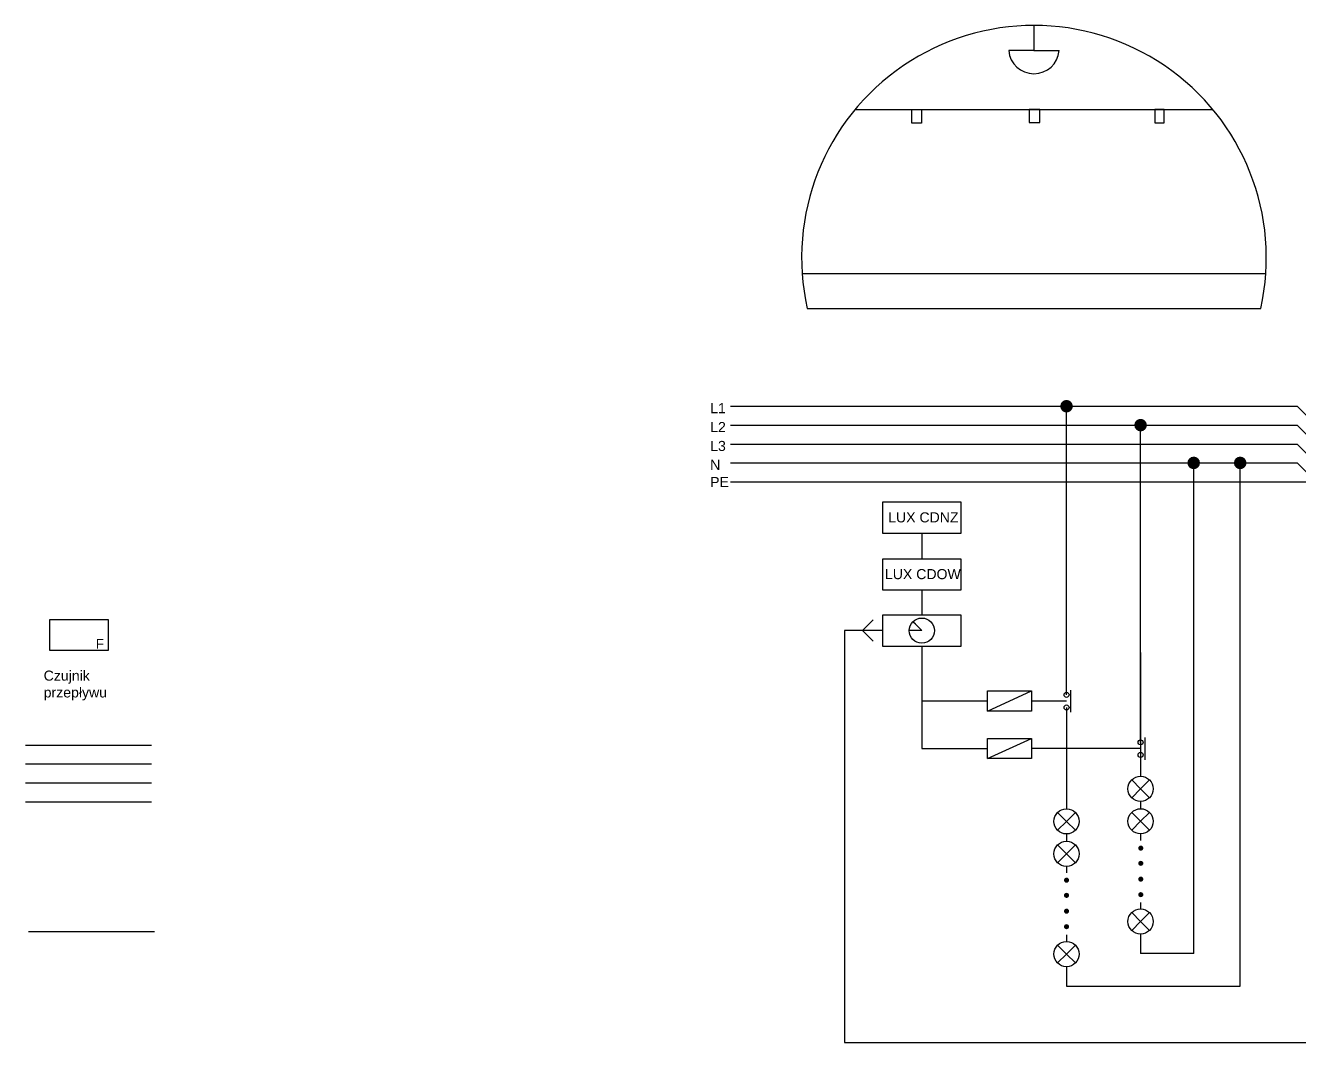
# Model space of a CAD drawing. Header units: inches. Extents: x -144 to 105, y -59 to 43.
# Drawn here: x -144.5 to -43.3, y -48.5 to 32.3 of the extents above; entities that cross this region are included whole.
import ezdxf

# ---------------------------------------------------------------- set-up
doc = ezdxf.new("R2010")
doc.units = ezdxf.units.IN
doc.header["$MEASUREMENT"] = 0
for name, color, linetype in [('cyfrowy', 10, 'Continuous'), ('cyfrowy2', 50, 'Continuous'), ('cyfrowy3', 92, 'Continuous'), ('cyfrowy4', 200, 'Continuous'), ('RURY WODY', 150, 'Continuous')]:
    doc.layers.add(name, color=color, linetype=linetype)
doc.styles.get("Standard").update_dxf_attribs({"font": 'arial.ttf'})

msp = doc.modelspace()

# ---------------------------------------------------------------- hatches: boundary and pattern name
h = msp.add_hatch(color=256)
h.dxf.hatch_style = 1
h.paths.add_polyline_path([(-62.30909665059818, 2.038669268909587, 1), (-61.30909665059818, 2.038669268909587, 1)])
h = msp.add_hatch(color=256)
h.dxf.hatch_style = 1
h.paths.add_polyline_path([(-56.42989163433383, 0.5386692689095867, 1), (-55.42989163433383, 0.5386692689095867, 1)])
h = msp.add_hatch(color=256)
h.dxf.hatch_style = 1
h.paths.add_polyline_path([(-52.21253267419888, -2.461330731090413, 1), (-51.21253267419888, -2.461330731090413, 1)])
h = msp.add_hatch(color=256)
h.dxf.hatch_style = 1
h.paths.add_polyline_path([(-48.52182885143395, -2.461330731090413, 1), (-47.52182885143395, -2.461330731090413, 1)])
at = {"layer": 'cyfrowy4'}
h = msp.add_hatch(color=0, dxfattribs=at)
h.dxf.hatch_style = 1
h.paths.add_polyline_path([(-55.91333667325166, -33.25679436079355, 1), (-55.91333667325166, -32.85158021830517, 1)])
h = msp.add_hatch(color=0, dxfattribs=at)
h.dxf.hatch_style = 1
h.paths.add_polyline_path([(-55.91333667325166, -34.46232341042668, 1), (-55.91333667325166, -34.0571092679383, 1)])
h = msp.add_hatch(color=0, dxfattribs=at)
h.dxf.hatch_style = 1
h.paths.add_polyline_path([(-61.81014423336826, -35.80101763895442, 1), (-61.81014423336826, -35.39580349646604, 1)])
h = msp.add_hatch(color=0, dxfattribs=at)
h.dxf.hatch_style = 1
h.paths.add_polyline_path([(-55.91333667325166, -35.71861197179072, 1), (-55.91333667325166, -35.31339782930235, 1)])
h = msp.add_hatch(color=0, dxfattribs=at)
h.dxf.hatch_style = 1
h.paths.add_polyline_path([(-61.81014423336826, -37.00654668858755, 1), (-61.81014423336826, -36.60133254609917, 1)])
h = msp.add_hatch(color=0, dxfattribs=at)
h.dxf.hatch_style = 1
h.paths.add_polyline_path([(-55.91333667325166, -36.94952077728925, 1), (-55.91333667325166, -36.54430663480088, 1)])
h = msp.add_hatch(color=0, dxfattribs=at)
h.dxf.hatch_style = 1
h.paths.add_polyline_path([(-61.81014423336826, -38.26283524995159, 1), (-61.81014423336826, -37.85762110746322, 1)])
h = msp.add_hatch(color=0, dxfattribs=at)
h.dxf.hatch_style = 1
h.paths.add_polyline_path([(-61.81014423336826, -39.49374405545012, 1), (-61.81014423336826, -39.08852991296175, 1)])

# ---------------------------------------------------------------- linework, layer by layer
for p, q in [((-64.39577816537054, 32.27527507523424), (-64.39577816537054, 30.27527507523424)), ((-64.39577816537054, 30.27527507523424), (-66.39577816537054, 30.27527507523424)), ((-64.39577816537054, 30.27527507523424), (-64.39577816537054, 30.27527507523424)), ((-64.39577816537054, 30.27527507523424), (-62.39577816537054, 30.27527507523424)), ((-78.60548836653717, 25.59086269283699), (-50.1860679642039, 25.59086269283699)), ((-82.79877653658325, 12.57529822100447), (-45.99277979415783, 12.57529822100447)), ((-82.39577816537053, 9.799250181209239), (-46.39577816537054, 9.799250181209239)), ((-88.49314055760419, 2.038669268909587), (-43.49314055760419, 2.038669268909587)), ((-61.80909665059816, -20.882293263388), (-61.80909665059818, 2.038669268909587)), ((-43.49314055760419, 2.038669268909587), (-37.49314055760419, -3.961330731090413)), ((-88.49314055760419, 0.5386692689095867), (-43.49314055760419, 0.5386692689095867)), ((-55.92989163433383, -24.65214412827516), (-55.92989163433383, 0.5386692689095867)), ((-43.49314055760419, 0.5386692689095867), (-38.99314055760419, -3.961330731090413)), ((-88.49314055760419, -0.9613307310904133), (-43.49314055760419, -0.9613307310904133)), ((-43.49314055760419, -0.9613307310904133), (-40.49314055760419, -3.961330731090413)), ((-88.49314055760419, -2.461330731090413), (-43.4931405576042, -2.461330731090413)), ((-51.71253267419888, -37.65896498656066), (-51.71253267419888, -2.461330731090413)), ((-48.02182885143395, -37.65896487437077), (-48.02182885143395, -2.461330731090413)), ((-43.4931405576042, -2.461330731090413), (-41.9931405576042, -3.961330731090413)), ((-88.49314055760419, -3.961330731090413), (-43.49314055760421, -3.961330731090413)), ((-43.49314055760421, -3.961330731090413), (-37.49314055760419, -3.961330731090413)), ((-73.29681663297319, -8.05587934408549), (-73.29681663297319, -10.06653870068791)), ((-73.29681663297319, -12.56363295102067), (-73.29681663297319, -14.53218721318066)), ((-142.5146240865957, -16.13711401338514), (-142.5146240865957, -14.90309411491197)), ((-142.5146240865957, -14.90309411491197), (-137.8870494673213, -14.90309411491197)), ((-137.8870494673213, -14.90309411491197), (-137.8870494673213, -17.37113391185832)), ((-142.5146240865957, -17.37113391185832), (-142.5146240865957, -16.13711401338514)), ((-73.29681663297319, -17.02928146351342), (-73.29681663297319, -25.13486920677305)), ((-137.8870494673213, -17.37113391185832), (-142.5146240865957, -17.37113391185832)), ((-55.92989163433383, -17.51964380339841), (-55.92989163433383, -27.3456633619827)), ((-68.08758482994028, -21.36501834188589), (-68.08758482994028, -20.56501834188589)), ((-68.08758482994028, -20.56501834188589), (-64.58758482994028, -20.56501834188589)), ((-68.08758482994028, -22.16501834188589), (-64.58758482994028, -20.56501834188589)), ((-64.58758482994028, -20.56501834188589), (-64.58758482994028, -22.16501834188589)), ((-61.45674959007658, -22.2689687200544), (-61.45674959007658, -20.4956178067216)), ((-73.29681663297319, -21.36501834188589), (-68.08758482994028, -21.36501834188589)), ((-68.08758482994028, -22.16501834188589), (-68.08758482994028, -21.36501834188589)), ((-64.58758482994028, -22.16501834188589), (-68.08758482994028, -22.16501834188589)), ((-61.80909665059816, -21.382293263388), (-64.58758482994028, -21.38229326338799)), ((-61.80909665059816, -21.882293263388), (-61.80909665059816, -29.92826187718215)), ((-55.57754457381225, -26.03881958494156), (-55.57754457381225, -24.26546867160877)), ((-73.29681653867618, -25.13486920677305), (-68.08758473564328, -25.13486920677305)), ((-68.08758473564328, -25.13486920677305), (-68.08758473564328, -24.33486920677305)), ((-68.08758473564328, -24.33486920677305), (-64.58758473564328, -24.33486920677305)), ((-68.08758473564328, -25.93486920677305), (-64.58758473564328, -24.33486920677305)), ((-68.08758473564328, -25.93486920677305), (-68.08758473564328, -25.13486920677305)), ((-64.58758473564328, -24.33486920677305), (-64.58758473564328, -25.93486920677305)), ((-55.92989163433383, -25.15214412827516), (-64.58758473564328, -25.15214412827515)), ((-64.58758473564328, -25.93486920677305), (-68.08758473564328, -25.93486920677305)), ((-55.92989163433383, -28.3456633619827), (-56.63699841552037, -27.63855658079616)), ((-55.92989163433383, -28.3456633619827), (-55.22278485314727, -27.63855658079616)), ((-55.92989163433383, -28.3456633619827), (-56.63699841552038, -29.05277014316925)), ((-55.92989163433383, -28.3456633619827), (-55.22278485314727, -29.05277014316925)), ((-61.80909659304987, -30.92826187718215), (-62.51620337423642, -30.22115509599561)), ((-61.80909659304987, -30.92826187718215), (-61.10198981186332, -30.22115509599561)), ((-55.92989157678554, -30.92217619381822), (-56.63699835797208, -30.21506941263168)), ((-55.92989163433383, -29.3456633619827), (-55.92989163433383, -29.92217619381822)), ((-55.92989157678554, -30.92217619381822), (-55.22278479559898, -30.21506941263168)), ((-61.80909659304987, -30.92826187718215), (-62.51620337423643, -31.63536865836871)), ((-61.80909659304987, -30.92826187718215), (-61.10198981186332, -31.63536865836871)), ((-55.92989157678554, -30.92217619381822), (-56.63699835797209, -31.62928297500477)), ((-55.92989157678554, -30.92217619381822), (-55.22278479559898, -31.62928297500477)), ((-61.80909659304987, -31.92826187718215), (-61.80909659304987, -32.50477470901767)), ((-55.92989157678554, -31.92217619381822), (-55.92989157678554, -32.44129993944622)), ((-61.80909653550158, -33.50477470901767), (-62.51620331668813, -32.79766792783113)), ((-61.80909653550158, -33.50477470901767), (-61.10198975431503, -32.79766792783113)), ((-61.80909653550158, -33.50477470901767), (-62.51620331668813, -34.21188149020422)), ((-61.80909653550158, -33.50477470901767), (-61.10198975431503, -34.21188149020422)), ((-61.80909634409412, -34.50477470901765), (-61.80909634409412, -35.02389845464565)), ((-55.92989138537807, -37.36462292925789), (-55.92989138537807, -37.8837466748859)), ((-55.92989157678554, -38.88374663290698), (-56.63699835797208, -38.17663985172044)), ((-55.92989157678554, -38.88374663290698), (-55.22278479559898, -38.17663985172044)), ((-51.71253267419888, -41.42881585144782), (-51.71253267419888, -37.65896498656066)), ((-48.02182885143395, -44.01141436664727), (-48.02182885143395, -37.65896487437077)), ((-55.92989157678554, -38.88374663290698), (-56.63699835797209, -39.59085341409353)), ((-55.92989157678554, -38.88374663290698), (-55.22278479559898, -39.59085341409353)), ((-61.80909653550158, -39.94722140247842), (-61.80909653550158, -40.46634514810643)), ((-55.92989157678554, -39.88374663290698), (-55.92989157678554, -41.42881585144782)), ((-61.80909653550158, -41.46634514810643), (-62.51620331668813, -40.75923836691989)), ((-61.80909653550158, -41.46634514810643), (-62.51620331668813, -42.17345192929298)), ((-61.80909653550158, -41.46634514810643), (-61.10198975431503, -40.75923836691989)), ((-61.80909653550158, -41.46634514810643), (-61.10198975431503, -42.17345192929298)), ((-51.71253267419888, -41.42881585144782), (-55.92989157678554, -41.42881585144782)), ((-61.80909653550158, -42.46634514810643), (-61.80909653550158, -44.01141436664727)), ((-61.80909653550158, -44.01141436664727), (-48.02182885143395, -44.01141436664727))]:
    msp.add_line(p, q)
for points in [[(-74.08125037545875, 25.59086269283699), (-73.32622017799977, 25.59086269283699), (-73.32622017799977, 24.51982630696705), (-74.08125037545875, 24.51982630696705)], [(-64.78221653558157, 24.56552519129469), (-63.92870389962597, 24.56552519129469), (-63.92870389962597, 25.59086269283699), (-64.78221653558157, 25.59086269283699)], [(-54.0565313023619, 25.59086269283699), (-54.81156176139442, 25.59086269283699), (-54.81156176139442, 24.55261544522048), (-54.0565313023619, 24.55261544522048)], [(-76.40452699185767, -5.558785093752725), (-70.18910627408872, -5.558785093752725), (-70.18910627408872, -8.05587934408549), (-76.40452699185767, -8.05587934408549)], [(-76.40452699185767, -10.06653870068791), (-70.18910627408872, -10.06653870068791), (-70.18910627408872, -12.56363295102067), (-76.40452699185767, -12.56363295102067)]]:
    msp.add_lwpolyline(points, close=True)
for centre, radius in [((-61.80909665059816, -20.882293263388), 0.2), ((-61.80909665059816, -21.882293263388), 0.2), ((-55.92989163433383, -24.65214412827516), 0.2), ((-55.92989163433383, -25.65214412827516), 0.2), ((-55.92989163433383, -28.3456633619827), 1), ((-61.80909659304987, -30.92826187718215), 1), ((-55.92989157678554, -30.92217619381822), 1), ((-61.80909653550158, -33.50477470901767), 1), ((-55.92989157678554, -38.88374663290698), 1), ((-61.80909653550158, -41.46634514810643), 1)]:
    msp.add_circle(centre, radius)
for centre, radius, start, end in [((-64.39577816537054, 13.82958241057499), 18.44569266465925, 347.3792182582415, 192.6207817417581), ((-64.39577816537054, 30.4486285165226), 2.00749879591658, 184.9538292333038, 355.0461707666959)]:
    msp.add_arc(centre, radius, start, end)
at = {"layer": 'cyfrowy'}
for p, q in [((-78.01056004369944, -15.78073433834704), (-77.16203190627559, -14.93220620092318)), ((-73.79680949777067, -15.28074147354965), (-74.00391332345954, -15.07363764786078)), ((-76.40452699185767, -15.78073433834704), (-79.42657144960663, -15.78073433834704)), ((-79.42657144960663, -15.78073433834704), (-79.42657144960663, -48.49012970930002)), ((-78.01056004369944, -15.78073433834704), (-77.16203190627559, -16.62926247577089)), ((-73.29681663297325, -15.78073433834707), (-74.29680236256809, -15.78073433834707)), ((-73.29681663297325, -15.78073433834707), (-73.79680949777067, -15.28074147354965)), ((-144.4596315625278, -24.86540573995671), (-134.4596315625278, -24.86540573995671)), ((-79.42657144960663, -48.49012970930002), (-9.593814643675259, -48.49012970930002))]:
    msp.add_line(p, q, dxfattribs=at)
msp.add_lwpolyline([(-76.40452699185767, -14.53218721318066), (-70.18910627408872, -14.53218721318066), (-70.18910627408872, -17.02928146351342), (-76.40452699185767, -17.02928146351342)], close=True, dxfattribs=at)
msp.add_circle((-73.29681663297325, -15.78073433834707), 0.9999857295948402, dxfattribs=at)
at = {"layer": 'cyfrowy2'}
msp.add_line((-144.4596315625278, -26.36540573995671), (-134.4596315625277, -26.36540573995671), dxfattribs=at)
at = {"layer": 'cyfrowy3'}
msp.add_line((-144.4596315625278, -27.86540573995671), (-134.4596315625277, -27.86540573995671), dxfattribs=at)
at = {"layer": 'cyfrowy4'}
msp.add_line((-144.4596315625278, -29.36540573995671), (-134.4596315625277, -29.36540573995672), dxfattribs=at)
at = {"layer": 'RURY WODY'}
msp.add_line((-144.2201713846015, -39.66663945314193), (-134.2201713846015, -39.66663945314193), dxfattribs=at)

# ---------------------------------------------------------------- texts
at = {"attachment_point": 1}
for s, width, gutter_width, heights, insert, char_height in [('L1', 1.414467296173825, 1, [0.2], (-90.10096346996113, 2.285973102098239), 0.8), ('L2', 1.414467296173825, 1, [0.2], (-90.10096346996113, 0.7856543306222652), 0.8), ('L3', 1.414467296173825, 1, [0.2], (-90.10096346996113, -0.7143457944112579), 0.8), ('N', 1.414467296173825, 1, [0.2], (-90.10096346996113, -2.214345669377735), 0.8), ('PE', 1.414467296173825, 1, [0.2], (-90.10096346996113, -3.581205530141857), 0.8), ('LUX CDNZ', 5.549195099939936, 1, [0], (-75.96944203231169, -6.386070223357091), 0.8), ('LUX CDOW', 6.045267874041087, 1, [0], (-76.22625731906896, -10.89382383029227), 0.8), ('F', 2.617072479396402, 1.542524873091467, [0], (-138.8814205090352, -16.4472820119749), 0.7712624365457337), ('Czujnik przepływu', 5.222742018250443, 1, [0], (-143.015064229625, -18.95345155879049), 0.8)]:
    msp.add_mtext_dynamic_manual_height_columns(s, width=width, gutter_width=gutter_width, heights=heights, dxfattribs=dict(at, insert=insert, char_height=char_height))

doc.saveas('drawing.dxf')
